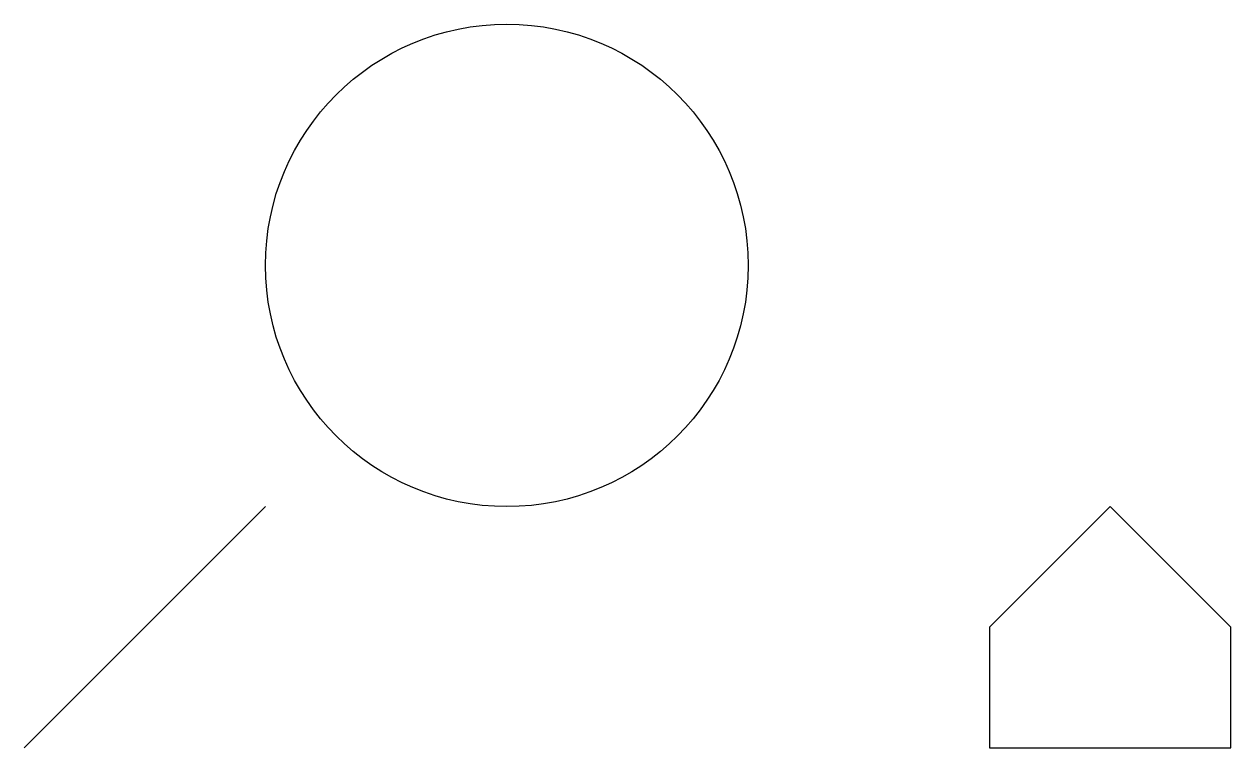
# Model space of a CAD drawing. Header units: metres. Extents: x 0 to 5, y 0 to 3.
import ezdxf

# ---------------------------------------------------------------- set-up
doc = ezdxf.new("R2010")
doc.units = ezdxf.units.M

# ---------------------------------------------------------------- blocks, each defined once
blk = doc.blocks.new('Chair')
blk.add_lwpolyline([(0, 0), (1, 0), (1, 0.5), (0.5, 1), (0, 0.5)], close=True)

msp = doc.modelspace()

# ---------------------------------------------------------------- linework, layer by layer
msp.add_line((0, 0), (1, 1))
msp.add_circle((2, 2), 1)

# ---------------------------------------------------------------- block references
msp.add_blockref('Chair', (4, 0))

doc.saveas('drawing.dxf')
